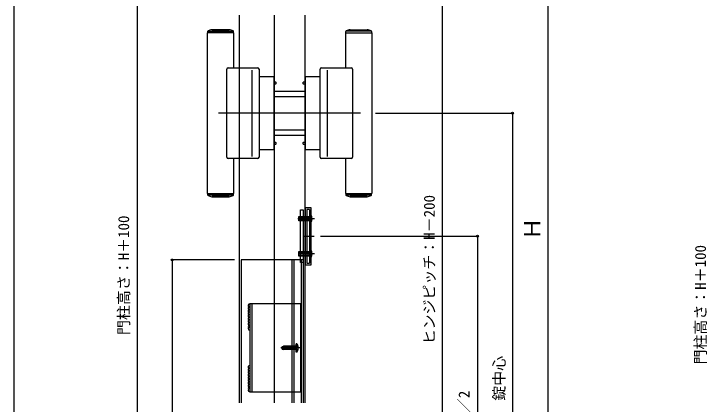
# Model space of a CAD drawing. Units: millimetres, scale not verified. Extents: x -875 to 875, y -1304 to 1298.
# Drawn here: x -875 to -87, y 189 to 633 of the extents above; entities that cross this region are included whole.
import ezdxf
from ezdxf.enums import TextEntityAlignment as Align

# ---------------------------------------------------------------- set-up
doc = ezdxf.new("R2010")
doc.units = ezdxf.units.MM
doc.header["$LTSCALE"] = 6
for name, color, linetype in [('0-5_YKK_12', 2, 'Continuous'), ('0-6_YKK_13', 4, 'Continuous'), ('0-8_YKK_D', 6, 'Continuous'), ('0-9_YKK_ZWAK', 7, 'Continuous')]:
    doc.layers.add(name, color=color, linetype=linetype)
doc.styles.add('ＭＳ ゴシック', font='')
doc.styles.get('ＭＳ ゴシック').set_extended_font_data('MS Gothic')

msp = doc.modelspace()

# ---------------------------------------------------------------- linework, layer by layer
at = {"layer": '0-5_YKK_12'}
for p, q in [((-619, 631.1), (-619, 190.1)), ((-579, 631.1), (-579, 190.1)), ((-544, 190.1), (-544, 631.1)), ((-480.807, 519.6), (-642.341, 519.6))]:
    msp.add_line(p, q, dxfattribs=at)
at = {"layer": '0-6_YKK_13'}
for p, q in [((-655, 428.1), (-655, 611.1)), ((-654.7, 612.469), (-654.7, 611.1)), ((-625.3, 611.1), (-625.3, 612.469)), ((-625, 571.1), (-625, 611.1)), ((-498, 611.1), (-498, 571.1)), ((-498, 611.1), (-468, 611.1)), ((-497.7, 611.1), (-497.7, 612.469)), ((-469.282, 612.906), (-496.718, 612.906)), ((-492.75, 614.6), (-473.25, 614.6)), ((-468.3, 612.469), (-468.3, 611.1)), ((-468, 611.1), (-468, 428.1)), ((-633, 469.6), (-633, 569.6)), ((-606.603, 571.1), (-597.76, 571.1)), ((-604.65, 568.5), (-604.65, 470.25)), ((-596.26, 569.6), (-596.26, 469.6)), ((-526.74, 469.6), (-526.74, 569.6)), ((-525.24, 571.1), (-516.397, 571.1)), ((-518.35, 470.25), (-518.35, 568.5)), ((-516.397, 571.1), (-491.5, 571.1)), ((-490, 569.6), (-490, 469.6)), ((-579, 561.1), (-596.26, 561.1)), ((-579, 478.1), (-579, 561.1)), ((-526.74, 561.1), (-544, 561.1)), ((-544, 561.1), (-544, 478.1)), ((-579, 555.1), (-577.3, 555.1)), ((-577.3, 552.6), (-579, 552.6)), ((-577, 554.8), (-577, 552.9)), ((-546, 552.9), (-546, 554.8)), ((-545.7, 555.1), (-544, 555.1)), ((-544, 552.6), (-545.7, 552.6)), ((-579, 544.6), (-544, 544.6)), ((-579, 538.6), (-544, 538.6)), ((-579, 500.6), (-544, 500.6)), ((-579, 494.6), (-544, 494.6)), ((-579, 486.6), (-577.3, 486.6)), ((-577.3, 484.1), (-579, 484.1)), ((-577, 486.3), (-577, 484.4)), ((-546, 484.4), (-546, 486.3)), ((-545.7, 486.6), (-544, 486.6)), ((-544, 484.1), (-545.7, 484.1)), ((-596.26, 478.1), (-579, 478.1)), ((-544, 478.1), (-526.74, 478.1)), ((-625, 428.1), (-625, 468.1)), ((-597.76, 468.1), (-606.603, 468.1)), ((-516.397, 468.1), (-525.24, 468.1)), ((-491.5, 468.1), (-516.397, 468.1)), ((-498, 468.1), (-498, 428.1)), ((-655, 428.1), (-653, 428.1)), ((-654.7, 428.1), (-654.7, 426.731)), ((-625.3, 426.731), (-625.3, 428.1)), ((-498, 428.1), (-470, 428.1)), ((-497.7, 428.1), (-497.7, 426.731)), ((-469.282, 426.294), (-496.718, 426.294)), ((-470, 428.1), (-468, 428.1)), ((-468.3, 426.731), (-468.3, 428.1)), ((-492.75, 424.6), (-473.25, 424.6)), ((-544, 411.6), (-544, 347.6)), ((-537.5, 412.1), (-543.5, 412.1)), ((-539, 410.1), (-542, 410.1)), ((-542, 410.1), (-542, 349.1)), ((-539, 410.1), (-539, 349.1)), ((-537, 347.6), (-537, 411.6)), ((-538.489, 405.5), (-539, 405.5)), ((-539, 397.1), (-539, 402.1)), ((-533.4, 399.6), (-552, 399.6)), ((-551, 401.443), (-539, 401.443)), ((-539, 397.757), (-551, 397.757)), ((-546.5, 379.6), (-533.5, 379.6)), ((-533.4, 359.6), (-551.5, 359.6)), ((-551, 361.443), (-539, 361.443)), ((-539, 357.757), (-551, 357.757)), ((-539, 362.1), (-539, 357.1)), ((-558.6, 190.1), (-558.6, 352.6)), ((-556.3, 190.1), (-556.3, 352.6)), ((-548, 190.1), (-548, 352.6)), ((-545.7, 190.1), (-545.7, 352.6)), ((-543.5, 347.1), (-537.5, 347.1)), ((-542, 349.1), (-539, 349.1)), ((-538.489, 353.7), (-539, 353.7)), ((-604.4, 302.6), (-604.4, 202.6)), ((-550, 252.6), (-571.5, 252.6)), ((-570, 253.9), (-568.6, 254.6)), ((-570, 251.3), (-570, 253.9)), ((-554, 253.946), (-569.909, 253.946)), ((-554, 254.6), (-568.6, 254.6)), ((-554, 247.85), (-554, 257.35)), ((-570, 251.3), (-568.6, 250.6)), ((-554, 251.254), (-569.909, 251.254)), ((-553.491, 247.85), (-554, 247.85))]:
    msp.add_line(p, q, dxfattribs=at)
for points in [[(-625, 611.1), (-644, 611.1), (-655, 611.1)], [(-653.718, 612.906), (-644, 612.906), (-626.282, 612.906)], [(-630.25, 614.6), (-644, 614.6), (-649.75, 614.6)], [(-631.5, 571.1), (-619.051, 571.1), (-606.603, 571.1)], [(-606.603, 468.1), (-619.051, 468.1), (-631.5, 468.1)], [(-626.282, 426.294), (-644, 426.294), (-653.718, 426.294)], [(-653, 428.1), (-644, 428.1), (-625, 428.1)], [(-649.75, 424.6), (-644, 424.6), (-630.25, 424.6)], [(-539, 397.1), (-551, 397.1), (-551, 402.1), (-539, 402.1)], [(-536.284, 402.05), (-538.949, 400.75), (-539.56, 399.6)], [(-538.489, 405.5), (-538.489, 393.7), (-539, 393.7)], [(-536.284, 397.15), (-538.949, 398.45), (-539.56, 399.6)], [(-538.489, 353.7), (-538.489, 365.5), (-539, 365.5)], [(-539, 357.1), (-551, 357.1), (-551, 362.1), (-539, 362.1)], [(-536.284, 362.05), (-538.949, 360.75), (-539.56, 359.6)], [(-536.284, 357.15), (-538.949, 358.45), (-539.56, 359.6)], [(-545.7, 352.6), (-616.7, 352.6), (-616.7, 190.1)], [(-554, 250.6), (-568.6, 250.6), (-568.6, 254.6)], [(-551.857, 254.75), (-553.917, 253.745), (-554.526, 252.6)], [(-551.857, 250.45), (-553.917, 251.455), (-554.526, 252.6)], [(-553.491, 247.85), (-553.491, 257.35), (-554, 257.35)]]:
    msp.add_lwpolyline(points, dxfattribs=at)
for points in [[(-549, 409.6), (-546, 409.6), (-546, 349.6), (-549, 349.6)], [(-548.7, 202.6), (-548.7, 302.6), (-606.7, 302.6), (-606.7, 202.6)]]:
    msp.add_lwpolyline(points, close=True, dxfattribs=at)
for centre, radius, start, end in [((-653.9, 612.469), 0.8, 110.76843, 180), ((-640, 575.816), 40, 104.21682, 110.76843), ((-649.75, 614.3), 0.3, 90, 104.21682), ((-649.75, 614.3), 0.3, 61.29529, 90), ((-640, 632.105), 20, 241.29529, 250.4307), ((-646.598, 613.543), 0.3, 250.4307, 279.9206), ((-640, 575.816), 38, 80.0794, 99.9206), ((-633.402, 613.543), 0.3, 260.0794, 289.5693), ((-640, 632.105), 20, 289.5693, 298.70471), ((-630.25, 614.3), 0.3, 90, 118.70471), ((-630.25, 614.3), 0.3, 75.78318, 90), ((-640, 575.816), 40, 69.23157, 75.78318), ((-626.1, 612.469), 0.8, 0, 69.23157), ((-496.9, 612.469), 0.8, 110.76843, 180), ((-483, 575.816), 40, 104.21682, 110.76843), ((-492.75, 614.3), 0.3, 90, 104.21682), ((-492.75, 614.3), 0.3, 61.29529, 90), ((-483, 632.105), 20, 241.29529, 250.4307), ((-489.598, 613.543), 0.3, 250.4307, 279.9206), ((-483, 575.816), 38, 80.0794, 99.9206), ((-476.402, 613.543), 0.3, 260.0794, 289.5693), ((-483, 632.105), 20, 289.5693, 298.70471), ((-473.25, 614.3), 0.3, 90, 118.70471), ((-473.25, 614.3), 0.3, 75.78318, 90), ((-483, 575.816), 40, 69.23157, 75.78318), ((-469.1, 612.469), 0.8, 0, 69.23157), ((-631.5, 569.6), 1.5, 90, 180), ((-597.76, 569.6), 1.5, 0, 90), ((-525.24, 569.6), 1.5, 90, 180), ((-491.5, 569.6), 1.5, 0, 90), ((-577.3, 554.8), 0.3, 0, 90), ((-577.3, 552.9), 0.3, 270, 0), ((-545.7, 554.8), 0.3, 90, 180), ((-545.7, 552.9), 0.3, 180, 270), ((-577.3, 486.3), 0.3, 0, 90), ((-577.3, 484.4), 0.3, 270, 0), ((-545.7, 486.3), 0.3, 90, 180), ((-545.7, 484.4), 0.3, 180, 270), ((-631.5, 469.6), 1.5, 180, 270), ((-597.76, 469.6), 1.5, 270, 0), ((-525.24, 469.6), 1.5, 180, 270), ((-491.5, 469.6), 1.5, 270, 0), ((-653.9, 426.731), 0.8, 180, 249.23157), ((-640, 463.384), 40, 249.23157, 255.78318), ((-640, 407.095), 20, 109.5693, 118.70471), ((-646.598, 425.657), 0.3, 80.0794, 109.5693), ((-640, 463.384), 38, 260.0794, 279.9206), ((-633.402, 425.657), 0.3, 70.4307, 99.9206), ((-640, 407.095), 20, 61.29529, 70.4307), ((-640, 463.384), 40, 284.21682, 290.76843), ((-626.1, 426.731), 0.8, 290.76843, 0), ((-496.9, 426.731), 0.8, 180, 249.23157), ((-483, 463.384), 40, 249.23157, 255.78318), ((-483, 407.095), 20, 109.5693, 118.70471), ((-489.598, 425.657), 0.3, 80.0794, 109.5693), ((-483, 463.384), 38, 260.0794, 279.9206), ((-476.402, 425.657), 0.3, 70.4307, 99.9206), ((-483, 407.095), 20, 61.29529, 70.4307), ((-483, 463.384), 40, 284.21682, 290.76843), ((-469.1, 426.731), 0.8, 290.76843, 0), ((-649.75, 424.9), 0.3, 255.78318, 270), ((-649.75, 424.9), 0.3, 270, 298.70471), ((-630.25, 424.9), 0.3, 241.29529, 270), ((-630.25, 424.9), 0.3, 270, 284.21682), ((-492.75, 424.9), 0.3, 255.78318, 270), ((-492.75, 424.9), 0.3, 270, 298.70471), ((-473.25, 424.9), 0.3, 241.29529, 270), ((-473.25, 424.9), 0.3, 270, 284.21682), ((-543.5, 411.6), 0.5, 90, 180), ((-537.5, 411.6), 0.5, 0, 90), ((-543.917, 399.6), 8.017, 30.36773, 47.38323), ((-543.917, 399.6), 8.017, 329.63227, 30.36773), ((-543.917, 399.6), 8.017, 312.61677, 329.63227), ((-543.917, 359.6), 8.017, 30.36773, 47.38323), ((-543.917, 359.6), 8.017, 329.63227, 30.36773), ((-543.917, 359.6), 8.017, 312.61677, 329.63227), ((-543.5, 347.6), 0.5, 180, 270), ((-537.5, 347.6), 0.5, 270, 0), ((-606.7, 300.6), 2, 90, 228.59038), ((-606.7, 297.6), 2, 90, 228.59038), ((-606.7, 294.6), 2, 90, 228.59038), ((-606.7, 291.6), 2, 90, 228.59038), ((-606.7, 288.6), 2, 90, 228.59038), ((-606.7, 285.6), 2, 90, 228.59038), ((-606.7, 282.6), 2, 90, 228.59038), ((-606.7, 279.6), 2, 90, 228.59038), ((-606.7, 276.6), 2, 90, 210), ((-606.7, 274.6), 2, 90, 270), ((-558.161, 252.6), 6.661, 314.51496, 45.48504), ((-606.7, 230.6), 2, 90, 228.59038), ((-606.7, 227.6), 2, 90, 228.59038), ((-606.7, 224.6), 2, 90, 228.59038), ((-606.7, 221.6), 2, 90, 228.59038), ((-606.7, 218.6), 2, 90, 228.59038), ((-606.7, 215.6), 2, 90, 228.59038), ((-606.7, 212.6), 2, 90, 228.59038), ((-606.7, 209.6), 2, 90, 228.59038), ((-606.7, 206.6), 2, 90, 210), ((-606.7, 204.6), 2, 90, 270)]:
    msp.add_arc(centre, radius, start, end, dxfattribs=at)
at = {"layer": '0-8_YKK_D'}
for p, q in [((-735, 859.6), (-735, -140.4)), ((-268, 822.1), (-268, -42.9)), ((-388, 714.6), (-388, 14.6)), ((-463.906, 519.6), (-307, 519.6)), ((-308, 519.6), (-308, -60.4)), ((-526.312, 379.6), (-347, 379.6)), ((-348, 379.6), (-348, -60.4)), ((-624, 352.6), (-696, 352.6)), ((-695, 352.6), (-695, -128.4))]:
    msp.add_line(p, q, dxfattribs=at)
for centre in [(-308, 519.6), (-348, 379.6), (-695, 352.6)]:
    msp.add_circle(centre, 1.075, dxfattribs=at)
at = {"layer": '0-9_YKK_ZWAK'}
msp.add_line((-875, 1245.6), (-875, -1304.4), dxfattribs=at)

# ---------------------------------------------------------------- texts
at = {"layer": '0-8_YKK_D', "style": 'ＭＳ ゴシック'}
for s, height, p in [('ヒンジピッチ：H－200', 12.46, (-392.739, 256.66)), ('門柱高さ：H＋100', 12.46, (-740.222, 267.259)), ('Ｈ', 18.33, (-271, 375.68)), ('門柱高さ：H＋100', 12.46, (-84.472, 233.759)), ('錠中心', 12.46, (-313.415, 192.557)), ('戸当り中心：H／2', 12.46, (-353.222, 67.935))]:
    msp.add_text(s, height=height, rotation=90, dxfattribs=at).set_placement(p, align=Align.BOTTOM_LEFT)

doc.saveas('drawing.dxf')
